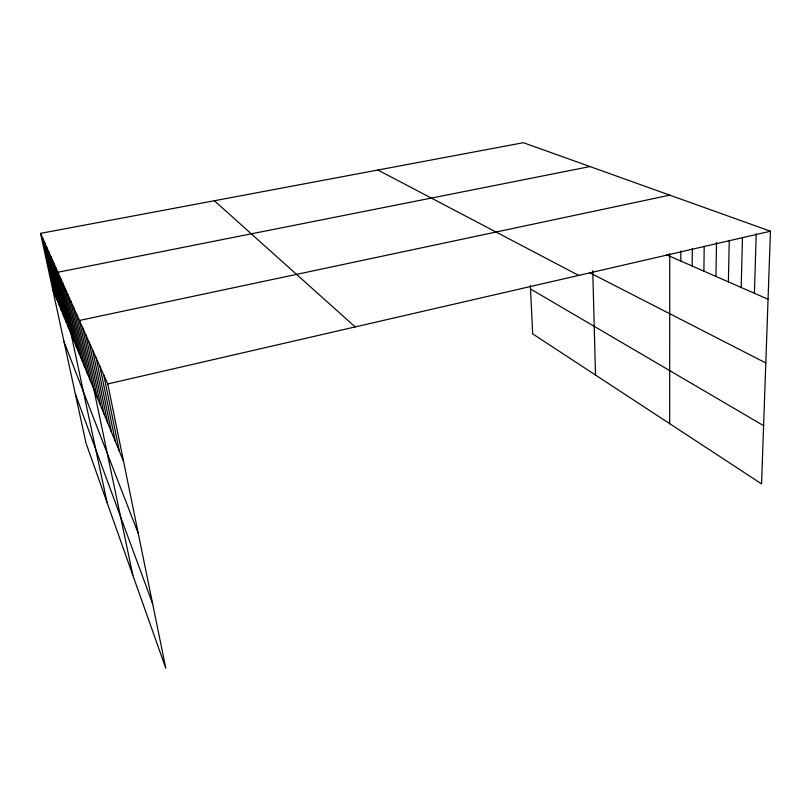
<?xml version="1.0" encoding="UTF-8"?>
<svg xmlns="http://www.w3.org/2000/svg" width="811" height="811" viewBox="0 0 811 811"><rect width="100%" height="100%" fill="white"/><g stroke="black" fill="none" stroke-linecap="round" stroke-linejoin="round"><path stroke-width="1.22" d="M669.673 423.656L669.754 253.711M680.804 261.051L680.845 250.944M692.178 266.028L692.32 248.48M703.887 271.148L704.201 246.25M715.951 276.429L716.518 242.357M728.379 281.873L729.251 240.472M741.193 287.479L742.47 237.572M754.412 293.268L756.217 233.801M40.55 233.365L107.762 383.938L165.799 668.294L85.996 443.11L40.55 233.365L523.419 142.706L770.45 231.226L761.559 483.883L532.695 333.879L530.343 285.442M107.762 383.938L770.45 231.226M669.774 195.147L79.427 320.467L132.822 575.242M589.992 166.559L57.905 272.253L107.133 502.749M666.53 254.796L768.058 299.239M589.536 272.618L765.817 362.953M377.896 170.026L578.709 275.416M530.516 288.98L763.607 425.674M214.357 200.733L355.188 326.924M52.644 289.172L123.596 461.5M64.059 341.887L138.286 533.486M75.393 394.187L152.61 603.688M48.721 251.674L61.342 310.299M46.592 246.899L59.071 304.794M44.524 242.266L56.871 299.441M42.507 237.755L54.722 294.231M55.503 266.87L68.54 327.796M53.181 261.659L66.076 321.785M50.921 256.59L63.674 315.955M67.982 294.819L81.759 359.881M65.346 288.909L78.971 353.109M62.792 283.181L76.264 346.54M60.308 277.636L73.639 340.164M76.427 313.725L90.67 381.545M73.517 307.217L87.608 374.094M70.699 300.911L84.638 366.876M85.763 334.649L100.513 405.439M82.54 327.431L97.117 397.208M92.555 349.876L107.66 422.795M89.098 342.12L104.021 413.965M103.747 374.925L119.389 451.281M99.875 366.258L115.334 441.427M96.144 357.915L111.421 431.939M592.75 270.783L595.507 375.047"/></g></svg>
